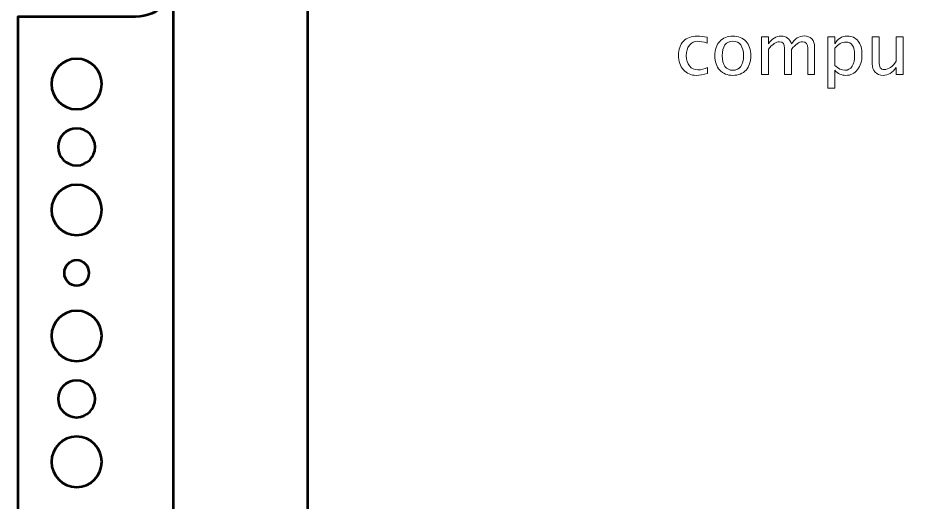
# Model space of a CAD drawing. Header units: centimetres. Extents: x -69 to 69, y -115 to 104.
# Drawn here: x -16.45 to -5.82, y -80.73 to -74.96 of the extents above; entities that cross this region are included whole.
import ezdxf

# ---------------------------------------------------------------- set-up
doc = ezdxf.new("R2010")
doc.units = ezdxf.units.CM
doc.header["$MEASUREMENT"] = 0
doc.layers.add('Layer 1', color=7, linetype='Continuous')

msp = doc.modelspace()

# ---------------------------------------------------------------- linework, layer by layer
at = {"layer": 'Layer 1', "color": 30, "lineweight": 53}
msp.add_lwpolyline([(-14.6, -85.05), (14.6, -85.05), (14.6, -64.95), (-14.6, -64.95), (-14.6, -85.05)], close=True, dxfattribs=at)
at = {"layer": 'Layer 1', "lineweight": 53}
for points, knots in [([(-16.45, -86.45), (-16.45, -86.45), (-16.45, -74.95), (-16.45, -74.95), (-16.45, -74.95), (-16.45, -74.95), (-15.05, -74.95), (-15.05, -74.95), (-15.05, -74.95), (-14.77386, -74.95), (-14.55, -74.72614), (-14.55, -74.45), (-14.55, -74.45), (-14.55, -74.45), (-14.55, -68.05), (-14.55, -68.05), (-14.55, -68.05), (-14.55, -67.77386), (-14.77386, -67.55), (-15.05, -67.55), (-15.05, -67.55), (-15.05, -67.55), (-16.45, -67.55), (-16.45, -67.55), (-16.45, -67.55), (-16.45, -67.55), (-16.45, -63.55), (-16.45, -63.55), (-16.45, -63.55), (-16.45, -63.27386), (-16.22614, -63.05), (-15.95, -63.05), (-15.95, -63.05), (-15.95, -63.05), (15.95, -63.05), (15.95, -63.05), (15.95, -63.05), (16.22614, -63.05), (16.45, -63.27386), (16.45, -63.55), (16.45, -63.55), (16.45, -63.55), (16.45, -64.55), (16.45, -64.55), (16.45, -64.55), (16.45, -64.55), (15.05, -64.55), (15.05, -64.55), (15.05, -64.55), (14.77386, -64.55), (14.55, -64.77386), (14.55, -65.05), (14.55, -65.05), (14.55, -65.05), (14.55, -72.95), (14.55, -72.95), (14.55, -72.95), (14.55, -73.22614), (14.77386, -73.45), (15.05, -73.45), (15.05, -73.45), (15.05, -73.45), (16.45, -73.45), (16.45, -73.45), (16.45, -73.45), (16.45, -73.45), (16.45, -76.55), (16.45, -76.55), (16.45, -76.55), (16.45, -76.55), (15.05, -76.55), (15.05, -76.55), (15.05, -76.55), (14.77386, -76.55), (14.55, -76.77386), (14.55, -77.05), (14.55, -77.05), (14.55, -77.05), (14.55, -80.45), (14.55, -80.45), (14.55, -80.45), (14.55, -80.72614), (14.77386, -80.95), (15.05, -80.95), (15.05, -80.95), (15.05, -80.95), (16.45, -80.95), (16.45, -80.95), (16.45, -80.95), (16.45, -80.95), (16.45, -86.45), (16.45, -86.45), (16.45, -86.45), (16.45, -86.72614), (16.22614, -86.95), (15.95, -86.95), (15.95, -86.95), (15.95, -86.95), (-15.95, -86.95), (-15.95, -86.95), (-15.95, -86.95), (-16.22614, -86.95), (-16.45, -86.72614), (-16.45, -86.45)], [0, 0, 0, 0, 0.03703704, 0.03703704, 0.03703704, 0.03703704, 0.07407407, 0.07407407, 0.07407407, 0.07407407, 0.11111111, 0.11111111, 0.11111111, 0.11111111, 0.14814815, 0.14814815, 0.14814815, 0.14814815, 0.18518519, 0.18518519, 0.18518519, 0.18518519, 0.22222222, 0.22222222, 0.22222222, 0.22222222, 0.25925926, 0.25925926, 0.25925926, 0.25925926, 0.2962963, 0.2962963, 0.2962963, 0.2962963, 0.33333333, 0.33333333, 0.33333333, 0.33333333, 0.37037037, 0.37037037, 0.37037037, 0.37037037, 0.40740741, 0.40740741, 0.40740741, 0.40740741, 0.44444444, 0.44444444, 0.44444444, 0.44444444, 0.48148148, 0.48148148, 0.48148148, 0.48148148, 0.51851852, 0.51851852, 0.51851852, 0.51851852, 0.55555556, 0.55555556, 0.55555556, 0.55555556, 0.59259259, 0.59259259, 0.59259259, 0.59259259, 0.62962963, 0.62962963, 0.62962963, 0.62962963, 0.66666667, 0.66666667, 0.66666667, 0.66666667, 0.7037037, 0.7037037, 0.7037037, 0.7037037, 0.74074074, 0.74074074, 0.74074074, 0.74074074, 0.77777778, 0.77777778, 0.77777778, 0.77777778, 0.81481481, 0.81481481, 0.81481481, 0.81481481, 0.85185185, 0.85185185, 0.85185185, 0.85185185, 0.88888889, 0.88888889, 0.88888889, 0.88888889, 0.92592593, 0.92592593, 0.92592593, 0.92592593, 1, 1, 1, 1]), ([(-13, -66.25), (-13, -66.25), (13, -66.25), (13, -66.25), (13, -66.25), (13, -66.25), (13, -83.75), (13, -83.75), (13, -83.75), (13, -83.75), (-13, -83.75), (-13, -83.75), (-13, -83.75), (-13, -83.75), (-13, -66.25), (-13, -66.25)], [0, 0, 0, 0, 0.2, 0.2, 0.2, 0.2, 0.4, 0.4, 0.4, 0.4, 0.6, 0.6, 0.6, 0.6, 1, 1, 1, 1]), ([(-16.05, -75.75), (-16.05, -75.58431), (-15.91569, -75.45), (-15.75, -75.45), (-15.75, -75.45), (-15.58431, -75.45), (-15.45, -75.58431), (-15.45, -75.75), (-15.45, -75.75), (-15.45, -75.91569), (-15.58431, -76.05), (-15.75, -76.05), (-15.75, -76.05), (-15.91569, -76.05), (-16.05, -75.91569), (-16.05, -75.75)], [0, 0, 0, 0, 0.2, 0.2, 0.2, 0.2, 0.4, 0.4, 0.4, 0.4, 0.6, 0.6, 0.6, 0.6, 1, 1, 1, 1]), ([(-15.97, -76.5), (-15.97, -76.3785), (-15.8715, -76.28), (-15.75, -76.28), (-15.75, -76.28), (-15.6285, -76.28), (-15.53, -76.3785), (-15.53, -76.5), (-15.53, -76.5), (-15.53, -76.6215), (-15.6285, -76.72), (-15.75, -76.72), (-15.75, -76.72), (-15.8715, -76.72), (-15.97, -76.6215), (-15.97, -76.5)], [0, 0, 0, 0, 0.2, 0.2, 0.2, 0.2, 0.4, 0.4, 0.4, 0.4, 0.6, 0.6, 0.6, 0.6, 1, 1, 1, 1]), ([(-16.05, -77.25), (-16.05, -77.08431), (-15.91569, -76.95), (-15.75, -76.95), (-15.75, -76.95), (-15.58431, -76.95), (-15.45, -77.08431), (-15.45, -77.25), (-15.45, -77.25), (-15.45, -77.41569), (-15.58431, -77.55), (-15.75, -77.55), (-15.75, -77.55), (-15.91569, -77.55), (-16.05, -77.41569), (-16.05, -77.25)], [0, 0, 0, 0, 0.2, 0.2, 0.2, 0.2, 0.4, 0.4, 0.4, 0.4, 0.6, 0.6, 0.6, 0.6, 1, 1, 1, 1]), ([(-15.9, -78), (-15.9, -77.91716), (-15.83284, -77.85), (-15.75, -77.85), (-15.75, -77.85), (-15.66716, -77.85), (-15.6, -77.91716), (-15.6, -78), (-15.6, -78), (-15.6, -78.08284), (-15.66716, -78.15), (-15.75, -78.15), (-15.75, -78.15), (-15.83284, -78.15), (-15.9, -78.08284), (-15.9, -78)], [0, 0, 0, 0, 0.2, 0.2, 0.2, 0.2, 0.4, 0.4, 0.4, 0.4, 0.6, 0.6, 0.6, 0.6, 1, 1, 1, 1]), ([(-16.05, -78.75), (-16.05, -78.58431), (-15.91569, -78.45), (-15.75, -78.45), (-15.75, -78.45), (-15.58431, -78.45), (-15.45, -78.58431), (-15.45, -78.75), (-15.45, -78.75), (-15.45, -78.91569), (-15.58431, -79.05), (-15.75, -79.05), (-15.75, -79.05), (-15.91569, -79.05), (-16.05, -78.91569), (-16.05, -78.75)], [0, 0, 0, 0, 0.2, 0.2, 0.2, 0.2, 0.4, 0.4, 0.4, 0.4, 0.6, 0.6, 0.6, 0.6, 1, 1, 1, 1]), ([(-15.97, -79.5), (-15.97, -79.3785), (-15.8715, -79.28), (-15.75, -79.28), (-15.75, -79.28), (-15.6285, -79.28), (-15.53, -79.3785), (-15.53, -79.5), (-15.53, -79.5), (-15.53, -79.6215), (-15.6285, -79.72), (-15.75, -79.72), (-15.75, -79.72), (-15.8715, -79.72), (-15.97, -79.6215), (-15.97, -79.5)], [0, 0, 0, 0, 0.2, 0.2, 0.2, 0.2, 0.4, 0.4, 0.4, 0.4, 0.6, 0.6, 0.6, 0.6, 1, 1, 1, 1]), ([(-16.05, -80.25), (-16.05, -80.08431), (-15.91569, -79.95), (-15.75, -79.95), (-15.75, -79.95), (-15.58431, -79.95), (-15.45, -80.08431), (-15.45, -80.25), (-15.45, -80.25), (-15.45, -80.41569), (-15.58431, -80.55), (-15.75, -80.55), (-15.75, -80.55), (-15.91569, -80.55), (-16.05, -80.41569), (-16.05, -80.25)], [0, 0, 0, 0, 0.2, 0.2, 0.2, 0.2, 0.4, 0.4, 0.4, 0.4, 0.6, 0.6, 0.6, 0.6, 1, 1, 1, 1])]:
    msp.add_open_spline(points, degree=3, knots=knots, dxfattribs=at)
at = {"layer": 'Layer 1', "color": 30, "lineweight": 9}
for points, knots in [([(-8.23615, -75.62369), (-8.28878, -75.6395), (-8.33422, -75.6474), (-8.37246, -75.6474), (-8.37246, -75.6474), (-8.43314, -75.6474), (-8.48337, -75.62496), (-8.52331, -75.58023), (-8.52331, -75.58023), (-8.56324, -75.53536), (-8.58328, -75.47877), (-8.58328, -75.41061), (-8.58328, -75.41061), (-8.58328, -75.3378), (-8.56352, -75.28093), (-8.52401, -75.24029), (-8.52401, -75.24029), (-8.4845, -75.19951), (-8.42933, -75.17919), (-8.35849, -75.17919), (-8.35849, -75.17919), (-8.32363, -75.17919), (-8.28441, -75.18399), (-8.24123, -75.19358), (-8.24123, -75.19358), (-8.24123, -75.19358), (-8.24123, -75.26217), (-8.24123, -75.26217), (-8.24123, -75.26217), (-8.28709, -75.24862), (-8.32448, -75.24185), (-8.35327, -75.24185), (-8.35327, -75.24185), (-8.39504, -75.24185), (-8.42848, -75.25751), (-8.45346, -75.28869), (-8.45346, -75.28869), (-8.47843, -75.31988), (-8.49099, -75.36151), (-8.49099, -75.41344), (-8.49099, -75.41344), (-8.49099, -75.46381), (-8.47801, -75.50445), (-8.45219, -75.53564), (-8.45219, -75.53564), (-8.42636, -75.56668), (-8.39264, -75.58221), (-8.35073, -75.58221), (-8.35073, -75.58221), (-8.31362, -75.58221), (-8.27552, -75.57261), (-8.23615, -75.55342), (-8.23615, -75.55342), (-8.23615, -75.55342), (-8.23615, -75.62369), (-8.23615, -75.62369)], [0, 0, 0, 0, 0.06666667, 0.06666667, 0.06666667, 0.06666667, 0.13333333, 0.13333333, 0.13333333, 0.13333333, 0.2, 0.2, 0.2, 0.2, 0.26666667, 0.26666667, 0.26666667, 0.26666667, 0.33333333, 0.33333333, 0.33333333, 0.33333333, 0.4, 0.4, 0.4, 0.4, 0.46666667, 0.46666667, 0.46666667, 0.46666667, 0.53333333, 0.53333333, 0.53333333, 0.53333333, 0.6, 0.6, 0.6, 0.6, 0.66666667, 0.66666667, 0.66666667, 0.66666667, 0.73333333, 0.73333333, 0.73333333, 0.73333333, 0.8, 0.8, 0.8, 0.8, 0.86666667, 0.86666667, 0.86666667, 0.86666667, 1, 1, 1, 1]), ([(-7.93543, -75.6474), (-8.00133, -75.6474), (-8.05354, -75.62637), (-8.09193, -75.58432), (-8.09193, -75.58432), (-8.13045, -75.54227), (-8.14964, -75.48512), (-8.14964, -75.41301), (-8.14964, -75.41301), (-8.14964, -75.34105), (-8.13045, -75.28404), (-8.09193, -75.24213), (-8.09193, -75.24213), (-8.05354, -75.20022), (-8.00133, -75.17919), (-7.93543, -75.17919), (-7.93543, -75.17919), (-7.86953, -75.17919), (-7.81732, -75.20022), (-7.77894, -75.24213), (-7.77894, -75.24213), (-7.74042, -75.28404), (-7.72122, -75.34105), (-7.72122, -75.41301), (-7.72122, -75.41301), (-7.72122, -75.48512), (-7.74042, -75.54227), (-7.77894, -75.58432), (-7.77894, -75.58432), (-7.81732, -75.62637), (-7.86953, -75.6474), (-7.93543, -75.6474)], [0, 0, 0, 0, 0.11111111, 0.11111111, 0.11111111, 0.11111111, 0.22222222, 0.22222222, 0.22222222, 0.22222222, 0.33333333, 0.33333333, 0.33333333, 0.33333333, 0.44444444, 0.44444444, 0.44444444, 0.44444444, 0.55555556, 0.55555556, 0.55555556, 0.55555556, 0.66666667, 0.66666667, 0.66666667, 0.66666667, 0.77777778, 0.77777778, 0.77777778, 0.77777778, 1, 1, 1, 1]), ([(-7.59394, -75.63724), (-7.59394, -75.63724), (-7.59394, -75.1885), (-7.59394, -75.1885), (-7.59394, -75.1885), (-7.59394, -75.1885), (-7.51266, -75.1885), (-7.51266, -75.1885), (-7.51266, -75.1885), (-7.51266, -75.1885), (-7.51266, -75.27331), (-7.51266, -75.27331), (-7.51266, -75.27331), (-7.47301, -75.21052), (-7.42221, -75.17919), (-7.35998, -75.17919), (-7.35998, -75.17919), (-7.3, -75.17919), (-7.25922, -75.21052), (-7.23749, -75.27331), (-7.23749, -75.27331), (-7.19897, -75.20995), (-7.14873, -75.17834), (-7.08707, -75.17834), (-7.08707, -75.17834), (-7.0477, -75.17834), (-7.01708, -75.18992), (-6.9952, -75.2132), (-6.9952, -75.2132), (-6.97333, -75.23648), (-6.96232, -75.26908), (-6.96232, -75.31099), (-6.96232, -75.31099), (-6.96232, -75.31099), (-6.96232, -75.63724), (-6.96232, -75.63724), (-6.96232, -75.63724), (-6.96232, -75.63724), (-7.0436, -75.63724), (-7.0436, -75.63724), (-7.0436, -75.63724), (-7.0436, -75.63724), (-7.0436, -75.3244), (-7.0436, -75.3244), (-7.0436, -75.3244), (-7.0436, -75.27331), (-7.06392, -75.24777), (-7.10456, -75.24777), (-7.10456, -75.24777), (-7.14676, -75.24777), (-7.19107, -75.27755), (-7.23749, -75.33724), (-7.23749, -75.33724), (-7.23749, -75.33724), (-7.23749, -75.63724), (-7.23749, -75.63724), (-7.23749, -75.63724), (-7.23749, -75.63724), (-7.31877, -75.63724), (-7.31877, -75.63724), (-7.31877, -75.63724), (-7.31877, -75.63724), (-7.31877, -75.32411), (-7.31877, -75.32411), (-7.31877, -75.32411), (-7.31877, -75.27261), (-7.33937, -75.24693), (-7.38072, -75.24693), (-7.38072, -75.24693), (-7.42178, -75.24693), (-7.46581, -75.27684), (-7.51266, -75.33681), (-7.51266, -75.33681), (-7.51266, -75.33681), (-7.51266, -75.63724), (-7.51266, -75.63724), (-7.51266, -75.63724), (-7.51266, -75.63724), (-7.59394, -75.63724), (-7.59394, -75.63724)], [0, 0, 0, 0, 0.04761905, 0.04761905, 0.04761905, 0.04761905, 0.0952381, 0.0952381, 0.0952381, 0.0952381, 0.14285714, 0.14285714, 0.14285714, 0.14285714, 0.19047619, 0.19047619, 0.19047619, 0.19047619, 0.23809524, 0.23809524, 0.23809524, 0.23809524, 0.28571429, 0.28571429, 0.28571429, 0.28571429, 0.33333333, 0.33333333, 0.33333333, 0.33333333, 0.38095238, 0.38095238, 0.38095238, 0.38095238, 0.42857143, 0.42857143, 0.42857143, 0.42857143, 0.47619048, 0.47619048, 0.47619048, 0.47619048, 0.52380952, 0.52380952, 0.52380952, 0.52380952, 0.57142857, 0.57142857, 0.57142857, 0.57142857, 0.61904762, 0.61904762, 0.61904762, 0.61904762, 0.66666667, 0.66666667, 0.66666667, 0.66666667, 0.71428571, 0.71428571, 0.71428571, 0.71428571, 0.76190476, 0.76190476, 0.76190476, 0.76190476, 0.80952381, 0.80952381, 0.80952381, 0.80952381, 0.85714286, 0.85714286, 0.85714286, 0.85714286, 0.9047619, 0.9047619, 0.9047619, 0.9047619, 1, 1, 1, 1]), ([(-6.80343, -75.80065), (-6.80343, -75.80065), (-6.80343, -75.1885), (-6.80343, -75.1885), (-6.80343, -75.1885), (-6.80343, -75.1885), (-6.72215, -75.1885), (-6.72215, -75.1885), (-6.72215, -75.1885), (-6.72215, -75.1885), (-6.72215, -75.27331), (-6.72215, -75.27331), (-6.72215, -75.27331), (-6.68885, -75.21052), (-6.63875, -75.17919), (-6.57201, -75.17919), (-6.57201, -75.17919), (-6.51796, -75.17919), (-6.47549, -75.19881), (-6.44444, -75.23818), (-6.44444, -75.23818), (-6.4134, -75.27755), (-6.39787, -75.33131), (-6.39787, -75.39947), (-6.39787, -75.39947), (-6.39787, -75.47369), (-6.41551, -75.53366), (-6.45065, -75.5791), (-6.45065, -75.5791), (-6.48579, -75.62468), (-6.53207, -75.6474), (-6.58936, -75.6474), (-6.58936, -75.6474), (-6.64256, -75.6474), (-6.68687, -75.62708), (-6.72215, -75.5863), (-6.72215, -75.5863), (-6.72215, -75.5863), (-6.72215, -75.80065), (-6.72215, -75.80065), (-6.72215, -75.80065), (-6.72215, -75.80065), (-6.80343, -75.80065), (-6.80343, -75.80065)], [0, 0, 0, 0, 0.08333333, 0.08333333, 0.08333333, 0.08333333, 0.16666667, 0.16666667, 0.16666667, 0.16666667, 0.25, 0.25, 0.25, 0.25, 0.33333333, 0.33333333, 0.33333333, 0.33333333, 0.41666667, 0.41666667, 0.41666667, 0.41666667, 0.5, 0.5, 0.5, 0.5, 0.58333333, 0.58333333, 0.58333333, 0.58333333, 0.66666667, 0.66666667, 0.66666667, 0.66666667, 0.75, 0.75, 0.75, 0.75, 0.83333333, 0.83333333, 0.83333333, 0.83333333, 1, 1, 1, 1]), ([(-5.9895, -75.63724), (-5.9895, -75.63724), (-5.9895, -75.55286), (-5.9895, -75.55286), (-5.9895, -75.55286), (-6.03282, -75.61593), (-6.08545, -75.6474), (-6.14726, -75.6474), (-6.14726, -75.6474), (-6.18649, -75.6474), (-6.21767, -75.63512), (-6.24082, -75.61043), (-6.24082, -75.61043), (-6.2641, -75.58573), (-6.27567, -75.55257), (-6.27567, -75.51066), (-6.27567, -75.51066), (-6.27567, -75.51066), (-6.27567, -75.1885), (-6.27567, -75.1885), (-6.27567, -75.1885), (-6.27567, -75.1885), (-6.19439, -75.1885), (-6.19439, -75.1885), (-6.19439, -75.1885), (-6.19439, -75.1885), (-6.19439, -75.48413), (-6.19439, -75.48413), (-6.19439, -75.48413), (-6.19439, -75.51786), (-6.18945, -75.54171), (-6.17971, -75.55582), (-6.17971, -75.55582), (-6.16984, -75.57007), (-6.15347, -75.57713), (-6.13047, -75.57713), (-6.13047, -75.57713), (-6.08079, -75.57713), (-6.03366, -75.54453), (-5.9895, -75.47919), (-5.9895, -75.47919), (-5.9895, -75.47919), (-5.9895, -75.1885), (-5.9895, -75.1885), (-5.9895, -75.1885), (-5.9895, -75.1885), (-5.90821, -75.1885), (-5.90821, -75.1885), (-5.90821, -75.1885), (-5.90821, -75.1885), (-5.90821, -75.63724), (-5.90821, -75.63724), (-5.90821, -75.63724), (-5.90821, -75.63724), (-5.9895, -75.63724), (-5.9895, -75.63724)], [0, 0, 0, 0, 0.06666667, 0.06666667, 0.06666667, 0.06666667, 0.13333333, 0.13333333, 0.13333333, 0.13333333, 0.2, 0.2, 0.2, 0.2, 0.26666667, 0.26666667, 0.26666667, 0.26666667, 0.33333333, 0.33333333, 0.33333333, 0.33333333, 0.4, 0.4, 0.4, 0.4, 0.46666667, 0.46666667, 0.46666667, 0.46666667, 0.53333333, 0.53333333, 0.53333333, 0.53333333, 0.6, 0.6, 0.6, 0.6, 0.66666667, 0.66666667, 0.66666667, 0.66666667, 0.73333333, 0.73333333, 0.73333333, 0.73333333, 0.8, 0.8, 0.8, 0.8, 0.86666667, 0.86666667, 0.86666667, 0.86666667, 1, 1, 1, 1]), ([(-7.93557, -75.58644), (-7.89536, -75.58644), (-7.86403, -75.57134), (-7.84173, -75.541), (-7.84173, -75.541), (-7.81958, -75.5108), (-7.80843, -75.46805), (-7.80843, -75.41301), (-7.80843, -75.41301), (-7.80843, -75.35812), (-7.81958, -75.31551), (-7.84173, -75.28531), (-7.84173, -75.28531), (-7.86403, -75.25525), (-7.89536, -75.24015), (-7.93557, -75.24015), (-7.93557, -75.24015), (-7.97593, -75.24015), (-8.00726, -75.25525), (-8.02927, -75.28531), (-8.02927, -75.28531), (-8.05143, -75.31551), (-8.06243, -75.35812), (-8.06243, -75.41301), (-8.06243, -75.41301), (-8.06243, -75.46805), (-8.05143, -75.5108), (-8.02927, -75.541), (-8.02927, -75.541), (-8.00726, -75.57134), (-7.97593, -75.58644), (-7.93557, -75.58644)], [0, 0, 0, 0, 0.11111111, 0.11111111, 0.11111111, 0.11111111, 0.22222222, 0.22222222, 0.22222222, 0.22222222, 0.33333333, 0.33333333, 0.33333333, 0.33333333, 0.44444444, 0.44444444, 0.44444444, 0.44444444, 0.55555556, 0.55555556, 0.55555556, 0.55555556, 0.66666667, 0.66666667, 0.66666667, 0.66666667, 0.77777778, 0.77777778, 0.77777778, 0.77777778, 1, 1, 1, 1]), ([(-6.72215, -75.53028), (-6.68024, -75.56767), (-6.6403, -75.58644), (-6.60235, -75.58644), (-6.60235, -75.58644), (-6.56495, -75.58644), (-6.53602, -75.57078), (-6.5157, -75.53959), (-6.5157, -75.53959), (-6.49524, -75.50841), (-6.48508, -75.46452), (-6.48508, -75.40779), (-6.48508, -75.40779), (-6.48508, -75.30281), (-6.5198, -75.25031), (-6.58922, -75.25031), (-6.58922, -75.25031), (-6.63466, -75.25031), (-6.67897, -75.27487), (-6.72215, -75.32411), (-6.72215, -75.32411), (-6.72215, -75.32411), (-6.72215, -75.53028), (-6.72215, -75.53028)], [0, 0, 0, 0, 0.14285714, 0.14285714, 0.14285714, 0.14285714, 0.28571429, 0.28571429, 0.28571429, 0.28571429, 0.42857143, 0.42857143, 0.42857143, 0.42857143, 0.57142857, 0.57142857, 0.57142857, 0.57142857, 0.71428571, 0.71428571, 0.71428571, 0.71428571, 1, 1, 1, 1])]:
    msp.add_open_spline(points, degree=3, knots=knots, dxfattribs=at)

doc.saveas('drawing.dxf')
